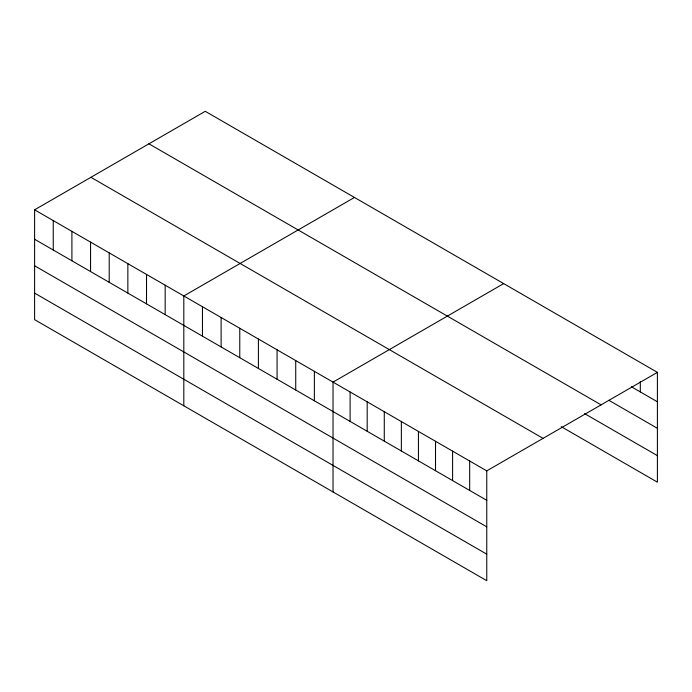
<?xml version="1.0" encoding="UTF-8"?>
<svg xmlns="http://www.w3.org/2000/svg" width="692" height="692" viewBox="0 0 692 692"><rect width="100%" height="100%" fill="white"/><g stroke="black" fill="none" stroke-linecap="round" stroke-linejoin="round"><path stroke-width="1.04" d="M34.6 209.823L486.761 470.871L486.761 580.7L34.6 319.643L34.6 209.823L205.239 111.3L657.4 372.357L657.4 482.177L561.203 426.644M354.451 197.454L183.812 295.968L183.812 405.789M503.664 283.599L333.025 382.114L333.025 491.943M486.761 470.871L657.4 372.357M631.329 386.733L657.4 401.784M608.856 400.287L657.4 428.313M148.927 143.815L601.088 404.863M584.576 413.608L657.4 455.647M90.911 177.308L543.073 438.365M34.6 239.25L486.761 500.307M34.6 265.78L486.761 526.837M34.6 293.114L486.761 554.171M640.316 381.413L640.316 391.923M469.678 461.01L469.678 490.438M452.603 451.149L452.603 480.577M435.519 441.288L435.519 470.716M418.435 431.427L418.435 460.855M401.351 421.566L401.351 450.994M384.276 411.697L384.276 441.133M367.192 401.836L367.192 431.272M350.109 391.975L350.109 421.411M314.376 371.344L314.376 400.78M295.726 360.575L295.726 390.011M277.077 349.806L277.077 379.242M258.419 339.037L258.419 368.473M239.769 328.276L239.769 357.703M221.12 317.507L221.12 346.934M202.462 306.738L202.462 336.165M165.163 285.199L165.163 314.626M146.514 274.43L146.514 303.857M127.856 263.661L127.856 293.088M109.206 252.891L109.206 282.327M90.557 242.122L90.557 271.558M71.907 231.353L71.907 260.789M53.249 220.584L53.249 250.02"/></g></svg>
